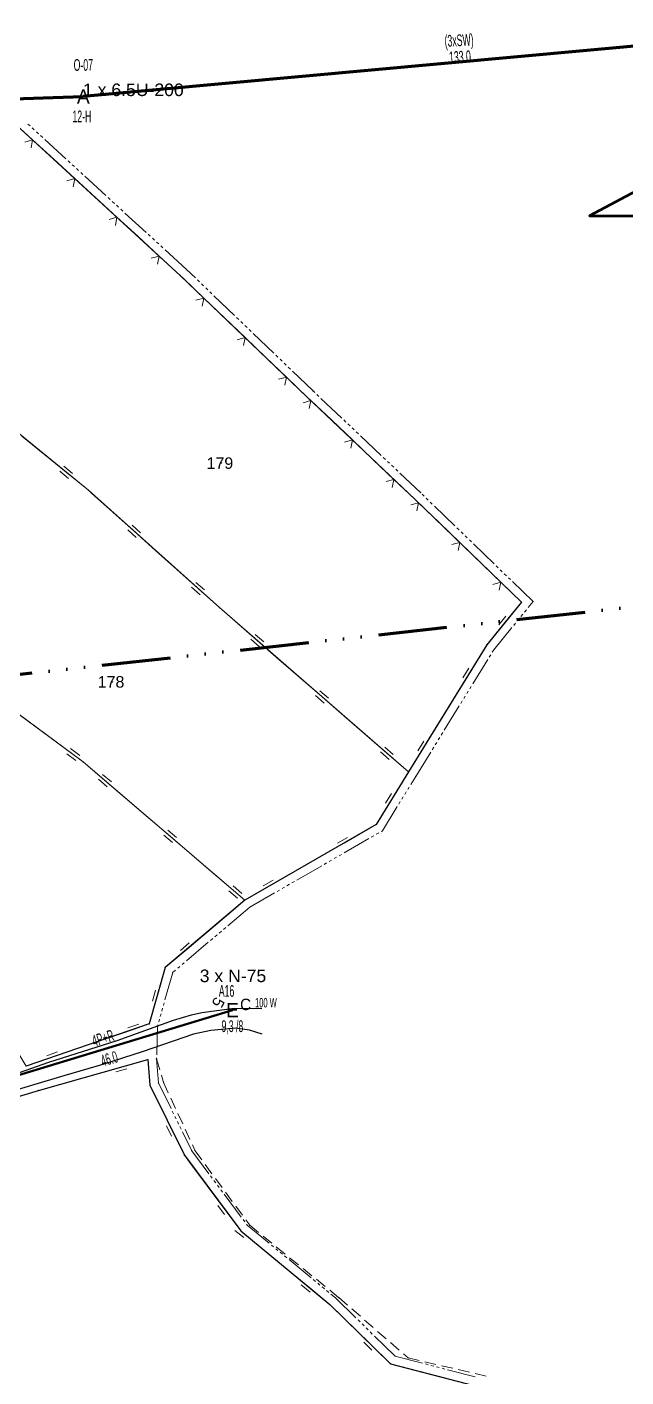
# Model space of a CAD drawing. Header units: millimetres. Extents: x 614452 to 616952, y 4151662 to 4153442.
# Drawn here: x 616042.2 to 616146.8, y 4152267.1 to 4152503.1 of the extents above; entities that cross this region are included whole.
import ezdxf
from ezdxf.enums import TextEntityAlignment as Align
from ezdxf.xclip import XClip

# ---------------------------------------------------------------- set-up
doc = ezdxf.new("R2010")
doc.units = ezdxf.units.MM
doc.header["$XCLIPFRAME"] = 2
doc.linetypes.add('ACAD_ISO14W100', pattern=[24, 12, -3, 0, -3, 0, -3, 0, -3])
for name, color, linetype, lineweight in [('01_UYGALAN_TARAMA', 26, 'Continuous', 20), ('02_ADA_ALN_YENI', 7, 'Continuous', 30), ('03_PARSEL_ALN_ESKI', 18, 'Continuous', 0), ('03_PARSEL_ALN_YENI', 171, 'Continuous', 0), ('03_PARSEL_NO_ESKI', 5, 'Continuous', 0), ('03_PARSEL_SNR_YENI', 5, 'Continuous', 0), ('06_DETAY_SNR_PAFTA', 26, 'Continuous', 0), ('07_SNRTIP_SABIT', 18, 'Continuous', 0), ('DIREK_AG_YENI', 108, 'Continuous', 25), ('DIREK_ENH_MEVCUT', 6, 'Continuous', 25), ('HAT_AG_HAVAI_YENI', 3, 'Continuous', 50), ('HAT_ENH_HAVAI_BYSK', 6, 'Continuous', 70), ('HAT_ENH_HAVAI_MEVCUT', 6, 'Continuous', 70), ('KULLANICI', 1, 'Continuous', 25), ('NOKTA_DETAY_YENI', 171, 'Continuous', 0), ('NOKTA_PARSEL_YENI', 30, 'Continuous', 0), ('TRAFO_BOLGE_TUM', 254, 'ACAD_ISO14W100', 70)]:
    doc.layers.add(name, color=color, linetype=linetype, lineweight=lineweight)
doc.layers.add('LAMBA_GUCU', color=4, linetype='Continuous')
doc.layers.add('Unknown_Point_Feature', color=7, linetype='Continuous')
doc.styles.add('Direk', font='B_CAD')
doc.styles.get("Standard").update_dxf_attribs({"font": 'Arial'})

# ---------------------------------------------------------------- blocks, each defined once
blk = doc.blocks.new('fggg')
at = {"layer": '01_UYGALAN_TARAMA', "color": 252}
for p, q in [((616042.73, 4152485.84, 0.95), (616042.36, 4152486.17, 0.95)), ((616043.47, 4152485.16, 0.95), (616043.1, 4152485.5, 0.95)), ((616044.21, 4152484.48, 0.95), (616043.84, 4152484.82, 0.95)), ((616044.94, 4152483.81, 0.95), (616044.57, 4152484.15, 0.95)), ((616049, 4152480.09, 0.95), (616045.31, 4152483.47, 0.95)), ((616049.73, 4152479.41, 0.95), (616049.36, 4152479.75, 0.95)), ((616050.47, 4152478.74, 0.95), (616050.1, 4152479.07, 0.95)), ((616051.21, 4152478.06, 0.95), (616050.84, 4152478.4, 0.95)), ((616051.94, 4152477.38, 0.95), (616051.57, 4152477.72, 0.95)), ((616055.99, 4152473.67, 0.95), (616052.31, 4152477.05, 0.95)), ((616056.73, 4152472.99, 0.95), (616056.36, 4152473.33, 0.95)), ((616057.47, 4152472.31, 0.95), (616057.1, 4152472.65, 0.95)), ((616058.2, 4152471.64, 0.95), (616057.84, 4152471.97, 0.95)), ((616058.94, 4152470.96, 0.95), (616058.57, 4152471.3, 0.95)), ((616062.99, 4152467.24, 0.95), (616059.31, 4152470.62, 0.95)), ((616063.73, 4152466.57, 0.95), (616063.36, 4152466.9, 0.95)), ((616064.47, 4152465.89, 0.95), (616064.1, 4152466.23, 0.95)), ((616065.2, 4152465.21, 0.95), (616064.83, 4152465.55, 0.95)), ((616065.94, 4152464.54, 0.95), (616065.57, 4152464.87, 0.95)), ((616069.99, 4152460.82, 0.95), (616066.31, 4152464.2, 0.95)), ((616071.61, 4152459.26, 0.95), (616069.99, 4152460.82, 0.95)), ((616072.33, 4152458.57, 0.95), (616071.97, 4152458.92, 0.95)), ((616073.05, 4152457.88, 0.95), (616072.69, 4152458.22, 0.95)), ((616073.77, 4152457.19, 0.95), (616073.41, 4152457.53, 0.95)), ((616074.5, 4152456.49, 0.95), (616074.13, 4152456.84, 0.95)), ((616078.46, 4152452.68, 0.95), (616074.86, 4152456.15, 0.95)), ((616079.18, 4152451.99, 0.95), (616078.82, 4152452.34, 0.95)), ((616079.91, 4152451.3, 0.95), (616079.54, 4152451.64, 0.95)), ((616080.63, 4152450.61, 0.95), (616080.27, 4152450.95, 0.95)), ((616081.35, 4152449.91, 0.95), (616080.99, 4152450.26, 0.95)), ((616085.32, 4152446.1, 0.95), (616081.71, 4152449.57, 0.95)), ((616086.04, 4152445.41, 0.95), (616085.68, 4152445.76, 0.95)), ((616086.76, 4152444.72, 0.95), (616086.4, 4152445.07, 0.95)), ((616087.48, 4152444.03, 0.95), (616087.12, 4152444.37, 0.95)), ((616088.2, 4152443.33, 0.95), (616087.84, 4152443.68, 0.95)), ((616092.17, 4152439.52, 0.95), (616088.56, 4152442.99, 0.95)), ((616092.46, 4152439.24, 0.95), (616092.17, 4152439.52, 0.95)), ((616093.19, 4152438.56, 0.95), (616092.83, 4152438.9, 0.95)), ((616097.18, 4152434.77, 0.95), (616093.55, 4152438.21, 0.95)), ((616097.91, 4152434.08, 0.95), (616097.54, 4152434.43, 0.95)), ((616098.63, 4152433.39, 0.95), (616098.27, 4152433.74, 0.95)), ((616099.36, 4152432.71, 0.95), (616098.99, 4152433.05, 0.95)), ((616100.08, 4152432.02, 0.95), (616099.72, 4152432.36, 0.95)), ((616104.07, 4152428.23, 0.95), (616100.45, 4152431.67, 0.95)), ((616104.8, 4152427.55, 0.95), (616104.44, 4152427.89, 0.95)), ((616105.53, 4152426.86, 0.95), (616105.16, 4152427.2, 0.95)), ((616106.25, 4152426.17, 0.95), (616105.89, 4152426.51, 0.95)), ((616106.98, 4152425.48, 0.95), (616106.61, 4152425.83, 0.95)), ((616110.97, 4152421.7, 0.95), (616107.34, 4152425.14, 0.95)), ((616111.56, 4152421.12, 0.95), (616111.21, 4152421.47, 0.95)), ((616112.28, 4152420.42, 0.95), (616111.92, 4152420.77, 0.95)), ((616113, 4152419.73, 0.95), (616112.64, 4152420.08, 0.95)), ((616116.95, 4152415.9, 0.95), (616113.36, 4152419.38, 0.95)), ((616117.67, 4152415.21, 0.95), (616117.31, 4152415.56, 0.95)), ((616118.39, 4152414.51, 0.95), (616118.03, 4152414.86, 0.95)), ((616119.11, 4152413.82, 0.95), (616118.75, 4152414.17, 0.95)), ((616119.83, 4152413.12, 0.95), (616119.47, 4152413.47, 0.95)), ((616123.78, 4152409.3, 0.95), (616120.19, 4152412.77, 0.95)), ((616124.5, 4152408.6, 0.95), (616124.14, 4152408.95, 0.95)), ((616125.22, 4152407.91, 0.95), (616124.86, 4152408.25, 0.95)), ((616125.94, 4152407.21, 0.95), (616125.58, 4152407.56, 0.95)), ((616126.65, 4152406.52, 0.95), (616126.3, 4152406.86, 0.95)), ((616130.61, 4152402.69, 0.95), (616127.01, 4152406.17, 0.95)), ((616129.74, 4152401.63, 0.95), (616130.61, 4152402.69, 0.95)), ((616127.85, 4152399.3, 0.95), (616128.16, 4152399.69, 0.95)), ((616128.48, 4152400.08, 0.95), (616128.79, 4152400.46, 0.95)), ((616129.11, 4152400.85, 0.95), (616129.43, 4152401.24, 0.95)), ((616123.75, 4152394.26, 0.95), (616126.9, 4152398.14, 0.95)), ((616127.22, 4152398.52, 0.95), (616127.53, 4152398.91, 0.95)), ((616120.07, 4152388.29, 0.95), (616122.69, 4152392.55, 0.95)), ((616122.95, 4152392.97, 0.95), (616123.22, 4152393.4, 0.95)), ((616123.48, 4152393.82, 0.95), (616123.74, 4152394.25, 0.95)), ((616119.55, 4152387.44, 0.95), (616119.81, 4152387.86, 0.95)), ((616117.98, 4152384.88, 0.95), (616118.24, 4152385.31, 0.95)), ((616118.5, 4152385.73, 0.95), (616118.76, 4152386.16, 0.95)), ((616119.02, 4152386.59, 0.95), (616119.29, 4152387.01, 0.95)), ((616115.09, 4152380.2, 0.95), (616117.71, 4152384.46, 0.95)), ((616113.52, 4152377.64, 0.95), (616113.78, 4152378.07, 0.95)), ((616114.05, 4152378.49, 0.95), (616114.31, 4152378.92, 0.95)), ((616114.57, 4152379.35, 0.95), (616114.83, 4152379.77, 0.95)), ((616110.11, 4152372.11, 0.95), (616112.74, 4152376.37, 0.95)), ((616113, 4152376.79, 0.95), (616113.26, 4152377.22, 0.95)), ((616109.24, 4152370.69, 0.95), (616110.11, 4152372.11, 0.95)), ((616107.67, 4152368.13, 0.95), (616107.93, 4152368.56, 0.95)), ((616108.19, 4152368.98, 0.95), (616108.46, 4152369.41, 0.95)), ((616108.72, 4152369.84, 0.95), (616108.98, 4152370.26, 0.95)), ((616104.27, 4152362.6, 0.95), (616106.88, 4152366.85, 0.95)), ((616107.15, 4152367.28, 0.95), (616107.41, 4152367.71, 0.95)), ((616102.34, 4152361.49, 0.95), (616102.77, 4152361.74, 0.95)), ((616103.21, 4152361.99, 0.95), (616103.64, 4152362.24, 0.95)), ((616104.07, 4152362.48, 0.95), (616104.27, 4152362.6, 0.95)), ((616097.58, 4152358.74, 0.95), (616101.91, 4152361.24, 0.95)), ((616094.11, 4152356.74, 0.95), (616094.54, 4152356.99, 0.95)), ((616094.98, 4152357.24, 0.95), (616095.41, 4152357.49, 0.95)), ((616095.84, 4152357.74, 0.95), (616096.28, 4152357.99, 0.95)), ((616096.71, 4152358.24, 0.95), (616097.14, 4152358.49, 0.95)), ((616089.35, 4152353.99, 0.95), (616093.68, 4152356.49, 0.95)), ((616085.88, 4152352, 0.95), (616086.31, 4152352.25, 0.95)), ((616086.75, 4152352.5, 0.95), (616087.18, 4152352.75, 0.95)), ((616087.61, 4152353, 0.95), (616088.05, 4152353.25, 0.95)), ((616088.48, 4152353.5, 0.95), (616088.91, 4152353.75, 0.95)), ((616081.12, 4152349.25, 0.95), (616085.45, 4152351.75, 0.95)), ((616081.12, 4152349.25, 0.95), (616077.3, 4152346.02, 0.95)), ((616076.16, 4152345.05, 0.95), (616075.78, 4152344.72, 0.95)), ((616076.92, 4152345.69, 0.95), (616076.54, 4152345.37, 0.95)), ((616073.87, 4152343.11, 0.95), (616070.06, 4152339.87, 0.95)), ((616074.63, 4152343.75, 0.95), (616074.25, 4152343.43, 0.95)), ((616075.39, 4152344.4, 0.95), (616075.01, 4152344.08, 0.95)), ((616067.65, 4152337.84, 0.95), (616066.29, 4152333.03, 0.95)), ((616068.15, 4152338.26, 0.95), (616067.77, 4152337.93, 0.95)), ((616068.91, 4152338.9, 0.95), (616068.53, 4152338.58, 0.95)), ((616069.67, 4152339.55, 0.95), (616069.29, 4152339.23, 0.95)), ((616065.89, 4152331.58, 0.95), (616065.75, 4152331.1, 0.95)), ((616066.16, 4152332.55, 0.95), (616066.02, 4152332.06, 0.95)), ((616065, 4152328.43, 0.95), (616064.85, 4152323.43, 0.95)), ((616065.07, 4152328.7, 0.95), (616065, 4152328.43, 0.95)), ((616065.34, 4152329.66, 0.95), (616065.21, 4152329.18, 0.95)), ((616065.61, 4152330.62, 0.95), (616065.48, 4152330.14, 0.95)), ((616064.81, 4152322.73, 0.95), (616065.16, 4152318.52, 0.95)), ((616064.83, 4152322.93, 0.95), (616064.82, 4152322.76, 0.95)), ((616065.16, 4152318.52, 0.95), (616067.36, 4152314.03, 0.95)), ((616067.58, 4152313.58, 0.95), (616067.8, 4152313.13, 0.95)), ((616068.02, 4152312.68, 0.95), (616068.24, 4152312.23, 0.95)), ((616068.46, 4152311.79, 0.95), (616068.68, 4152311.34, 0.95)), ((616068.9, 4152310.89, 0.95), (616069.12, 4152310.44, 0.95)), ((616069.35, 4152309.99, 0.95), (616070.98, 4152306.67, 0.95)), ((616070.98, 4152306.67, 0.95), (616073.96, 4152302.66, 0.95)), ((616074.26, 4152302.26, 0.95), (616074.56, 4152301.86, 0.95)), ((616074.86, 4152301.46, 0.95), (616075.16, 4152301.06, 0.95)), ((616075.45, 4152300.66, 0.95), (616075.75, 4152300.25, 0.95)), ((616076.05, 4152299.85, 0.95), (616076.35, 4152299.45, 0.95)), ((616076.65, 4152299.05, 0.95), (616079.63, 4152295.04, 0.95)), ((616079.93, 4152294.64, 0.95), (616080.23, 4152294.24, 0.95)), ((616080.53, 4152293.84, 0.95), (616080.64, 4152293.68, 0.95)), ((616080.64, 4152293.68, 0.95), (616084.5, 4152290.5, 0.95)), ((616084.89, 4152290.18, 0.95), (616085.27, 4152289.86, 0.95)), ((616085.66, 4152289.54, 0.95), (616086.04, 4152289.23, 0.95)), ((616086.43, 4152288.91, 0.95), (616086.81, 4152288.59, 0.95)), ((616087.2, 4152288.27, 0.95), (616087.58, 4152287.95, 0.95)), ((616087.97, 4152287.64, 0.95), (616091.83, 4152284.45, 0.95)), ((616092.21, 4152284.13, 0.95), (616092.6, 4152283.82, 0.95)), ((616092.98, 4152283.5, 0.95), (616093.37, 4152283.18, 0.95)), ((616093.75, 4152282.86, 0.95), (616094.14, 4152282.54, 0.95)), ((616094.52, 4152282.22, 0.95), (616094.91, 4152281.91, 0.95)), ((616095.3, 4152281.59, 0.95), (616096.09, 4152280.93, 0.95)), ((616096.09, 4152280.93, 0.95), (616099.66, 4152277.43, 0.95)), ((616100.02, 4152277.08, 0.95), (616100.38, 4152276.73, 0.95)), ((616100.73, 4152276.38, 0.95), (616101.09, 4152276.03, 0.95)), ((616101.45, 4152275.68, 0.95), (616101.81, 4152275.33, 0.95)), ((616102.16, 4152274.98, 0.95), (616102.52, 4152274.63, 0.95)), ((616102.88, 4152274.28, 0.95), (616106.45, 4152270.79, 0.95)), ((616106.47, 4152270.77, 0.95), (616111.31, 4152269.51, 0.95)), ((616111.79, 4152269.39, 0.95), (616112.28, 4152269.26, 0.95)), ((616112.76, 4152269.14, 0.95), (616113.24, 4152269.01, 0.95)), ((616113.73, 4152268.89, 0.95), (616114.21, 4152268.76, 0.95)), ((616114.7, 4152268.64, 0.95), (616115.18, 4152268.51, 0.95)), ((616115.66, 4152268.39, 0.95), (616120.51, 4152267.13, 0.95))]:
    blk.add_line(p, q, dxfattribs=at)
for p in [(616069.99, 4152460.82, 627.47), (616069.99, 4152460.82, 627.47), (616092.17, 4152439.52, 629.37), (616092.17, 4152439.52, 629.37), (616110.97, 4152421.7, 631.9), (616110.97, 4152421.7, 631.9), (616130.61, 4152402.69, 633.93), (616130.61, 4152402.69, 633.93), (616123.75, 4152394.26, 635.31), (616123.75, 4152394.26, 635.31), (616110.11, 4152372.11, 635.96), (616110.11, 4152372.11, 635.96), (616104.27, 4152362.6, 636.77), (616104.27, 4152362.6, 636.77), (616081.12, 4152349.25, 635.67), (616081.12, 4152349.25, 635.67), (616067.65, 4152337.84, 639.24), (616067.65, 4152337.84, 639.24), (616065, 4152328.43, 638.83), (616065, 4152328.43, 638.83), (616064.81, 4152322.73, 638.64), (616064.82, 4152322.76, 638.84), (616065.16, 4152318.52, 638.39), (616065.16, 4152318.52, 638.39), (616070.98, 4152306.67, 638.17), (616070.98, 4152306.67, 638.17), (616080.64, 4152293.68, 637.95), (616080.64, 4152293.68, 637.95), (616096.09, 4152280.93, 638.1), (616096.09, 4152280.93, 638.1), (616106.47, 4152270.77, 637.89), (616106.47, 4152270.77, 637.89)]:
    blk.add_point(p, dxfattribs=at)
at = {"layer": '02_ADA_ALN_YENI', "color": 252}
for points in [[(616039.04, 4152487.19, 0), (616068.96, 4152459.72, 0), (616091.13, 4152438.44, 0), (616109.93, 4152420.61, 0), (616128.57, 4152402.57, 0), (616122.52, 4152395.13, 0), (616108.84, 4152372.89, 0), (616103.19, 4152363.7, 0), (616080.25, 4152350.48, 0), (616066.33, 4152338.69, 0), (616063.55, 4152328.84, 0), (616042.03, 4152321.46, 0)], [(615964.12, 4152255.83, 0), (615977.51, 4152267.77, 0), (615986.67, 4152280.66, 0), (615996.93, 4152300.19, 0), (616022.06, 4152310.56, 0), (616044.2, 4152317.23, 0), (616063.31, 4152322.61, 0), (616063.68, 4152318.11, 0), (616069.69, 4152305.89, 0), (616079.55, 4152292.64, 0), (616095.09, 4152279.81, 0), (616105.7, 4152269.42, 0), (616120.28, 4152265.64, 0)]]:
    blk.add_polyline3d(points, dxfattribs=at)
at = {"layer": '03_PARSEL_ALN_ESKI', "color": 252}
for p in [(616076.18, 4152426.89), (616057.17, 4152388.65)]:
    blk.add_point(p, dxfattribs=at)
at = {"layer": '03_PARSEL_ALN_YENI', "color": 252}
for points in [[(616122.52, 4152395.13, 0), (616108.84, 4152372.89, 0), (616075.8, 4152401.62, 0), (616052.92, 4152422.14, 0), (616027.83, 4152442.63, 0), (616026.38, 4152468.86, 0), (616039.04, 4152487.19, 0), (616068.96, 4152459.72, 0), (616091.13, 4152438.44, 0), (616109.93, 4152420.61, 0), (616128.57, 4152402.57, 0), (616122.52, 4152395.13, 0)], [(616052.92, 4152422.14, 0), (616075.8, 4152401.62, 0), (616108.84, 4152372.89, 0), (616103.19, 4152363.7, 0), (616080.25, 4152350.48, 0), (616052, 4152374.65, 0), (616034.21, 4152387.82, 0), (616011.28, 4152405.05, 0), (616018.41, 4152417.55, 0), (616027.83, 4152442.63, 0), (616052.92, 4152422.14, 0)], [(616026.37, 4152347.59, 0), (616010.49, 4152362.84, 0), (615994.6, 4152377.78, 0), (616004.92, 4152391.44, 0), (616011.28, 4152405.05, 0), (616034.21, 4152387.82, 0), (616052, 4152374.65, 0), (616080.25, 4152350.48, 0), (616066.33, 4152338.69, 0), (616063.55, 4152328.84, 0), (616042.03, 4152321.46, 0), (616026.37, 4152347.59, 0)], [(616120.28, 4152265.64, 0), (616032.46, 4152199.85, 0), (616026.09, 4152201.33, 0), (616001.7, 4152209.71, 0), (615999.9, 4152213.3, 0), (615993.24, 4152222.09, 0), (615987.11, 4152229.42, 0), (615980.66, 4152237.7, 0), (615969.53, 4152249.57, 0), (615965.79, 4152253.71, 0), (615964.12, 4152255.83, 0), (615977.51, 4152267.77, 0), (615986.67, 4152280.66, 0), (615996.93, 4152300.19, 0), (616022.06, 4152310.56, 0), (616044.2, 4152317.23, 0), (616063.31, 4152322.61, 0), (616063.68, 4152318.11, 0), (616069.69, 4152305.89, 0), (616079.55, 4152292.64, 0), (616095.09, 4152279.81, 0), (616105.7, 4152269.42, 0), (616120.28, 4152265.64, 0)]]:
    blk.add_polyline3d(points, close=True, dxfattribs=at)
at = {"layer": '03_PARSEL_SNR_YENI', "color": 252}
for p, q in [((616043.18, 4152483.39, 0.95), (616039.5, 4152486.77, 0.95)), ((616041.8, 4152483, 0.95), (616043.18, 4152483.39, 0.95)), ((616043.18, 4152483.39, 0.95), (616042.91, 4152481.99, 0.95)), ((616046.86, 4152480.01, 0.95), (616043.18, 4152483.39, 0.95)), ((616050.55, 4152476.63, 0.95), (616046.86, 4152480.01, 0.95)), ((616049.17, 4152476.24, 0.95), (616050.55, 4152476.63, 0.95)), ((616050.55, 4152476.63, 0.95), (616050.28, 4152475.22, 0.95)), ((616054.23, 4152473.25, 0.95), (616050.55, 4152476.63, 0.95)), ((616057.91, 4152469.87, 0.95), (616054.23, 4152473.25, 0.95)), ((616056.54, 4152469.48, 0.95), (616057.91, 4152469.87, 0.95)), ((616057.91, 4152469.87, 0.95), (616057.64, 4152468.46, 0.95)), ((616061.6, 4152466.49, 0.95), (616057.91, 4152469.87, 0.95)), ((616065.28, 4152463.1, 0.95), (616061.6, 4152466.49, 0.95)), ((616063.9, 4152462.71, 0.95), (616065.28, 4152463.1, 0.95)), ((616065.28, 4152463.1, 0.95), (616065.01, 4152461.7, 0.95)), ((616068.96, 4152459.72, 0.95), (616065.28, 4152463.1, 0.95)), ((616069.49, 4152459.22, 0.95), (616068.96, 4152459.72, 0.95)), ((616073.1, 4152455.75, 0.95), (616069.49, 4152459.22, 0.95)), ((616071.71, 4152455.39, 0.95), (616073.1, 4152455.75, 0.95)), ((616073.1, 4152455.75, 0.95), (616072.8, 4152454.36, 0.95)), ((616076.71, 4152452.29, 0.95), (616073.1, 4152455.75, 0.95)), ((616080.31, 4152448.83, 0.95), (616076.71, 4152452.29, 0.95)), ((616078.93, 4152448.47, 0.95), (616080.31, 4152448.83, 0.95)), ((616080.31, 4152448.83, 0.95), (616080.01, 4152447.43, 0.95)), ((616083.92, 4152445.37, 0.95), (616080.31, 4152448.83, 0.95)), ((616087.53, 4152441.9, 0.95), (616083.92, 4152445.37, 0.95)), ((616086.14, 4152441.54, 0.95), (616087.53, 4152441.9, 0.95)), ((616087.53, 4152441.9, 0.95), (616087.22, 4152440.5, 0.95)), ((616091.13, 4152438.44, 0.95), (616087.53, 4152441.9, 0.95)), ((616090.41, 4152437.45, 0.95), (616091.79, 4152437.82, 0.95)), ((616091.79, 4152437.82, 0.95), (616091.13, 4152438.44, 0.95)), ((616091.79, 4152437.82, 0.95), (616091.49, 4152436.42, 0.95)), ((616095.42, 4152434.38, 0.95), (616091.79, 4152437.82, 0.95)), ((616099.05, 4152430.94, 0.95), (616095.42, 4152434.38, 0.95)), ((616049.04, 4152425.3, 0.95), (616041.3, 4152431.63, 0.95)), ((616097.66, 4152430.57, 0.95), (616099.05, 4152430.94, 0.95)), ((616099.05, 4152430.94, 0.95), (616098.75, 4152429.53, 0.95)), ((616102.67, 4152427.49, 0.95), (616099.05, 4152430.94, 0.95)), ((616106.3, 4152424.05, 0.95), (616102.67, 4152427.49, 0.95)), ((616049.46, 4152424.23, 0.95), (616047.91, 4152425.5, 0.95)), ((616050.17, 4152425.1, 0.95), (616048.63, 4152426.37, 0.95)), ((616052.92, 4152422.14, 0.95), (616049.04, 4152425.3, 0.95)), ((616104.92, 4152423.69, 0.95), (616106.3, 4152424.05, 0.95)), ((616106.3, 4152424.05, 0.95), (616106.01, 4152422.65, 0.95)), ((616109.93, 4152420.61, 0.95), (616106.3, 4152424.05, 0.95)), ((616053.46, 4152421.65, 0.95), (616052.92, 4152422.14, 0.95)), ((616060.91, 4152414.97, 0.95), (616053.46, 4152421.65, 0.95)), ((616110.61, 4152419.96, 0.95), (616109.93, 4152420.61, 0.95)), ((616109.22, 4152419.6, 0.95), (616110.61, 4152419.96, 0.95)), ((616110.61, 4152419.96, 0.95), (616110.3, 4152418.56, 0.95)), ((616114.2, 4152416.48, 0.95), (616110.61, 4152419.96, 0.95)), ((616062.03, 4152414.72, 0.95), (616060.54, 4152416.06, 0.95)), ((616117.8, 4152413, 0.95), (616114.2, 4152416.48, 0.95)), ((616061.28, 4152413.88, 0.95), (616059.79, 4152415.22, 0.95)), ((616064.63, 4152411.63, 0.95), (616060.91, 4152414.97, 0.95)), ((616072.07, 4152404.96, 0.95), (616064.63, 4152411.63, 0.95)), ((616116.41, 4152412.65, 0.95), (616117.8, 4152413, 0.95)), ((616117.8, 4152413, 0.95), (616117.49, 4152411.6, 0.95)), ((616121.39, 4152409.52, 0.95), (616117.8, 4152413, 0.95)), ((616124.98, 4152406.05, 0.95), (616121.39, 4152409.52, 0.95)), ((616072.44, 4152403.87, 0.95), (616070.95, 4152405.2, 0.95)), ((616073.19, 4152404.71, 0.95), (616071.7, 4152406.04, 0.95)), ((616075.8, 4152401.62, 0.95), (616072.07, 4152404.96, 0.95)), ((616123.6, 4152405.69, 0.95), (616124.98, 4152406.05, 0.95)), ((616124.98, 4152406.05, 0.95), (616124.67, 4152404.65, 0.95)), ((616128.57, 4152402.57, 0.95), (616124.98, 4152406.05, 0.95)), ((616082.42, 4152395.86, 0.95), (616075.8, 4152401.62, 0.95)), ((616125.68, 4152399.01, 0.95), (616128.57, 4152402.57, 0.95)), ((616124.61, 4152398.59, 0.95), (616125.87, 4152400.14, 0.95)), ((616083.55, 4152395.62, 0.95), (616082.04, 4152396.94, 0.95)), ((616122.52, 4152395.13, 0.95), (616125.68, 4152399.01, 0.95)), ((616082.81, 4152394.78, 0.95), (616081.3, 4152396.09, 0.95)), ((616086.2, 4152392.58, 0.95), (616082.42, 4152395.86, 0.95)), ((616119.32, 4152389.93, 0.95), (616122.52, 4152395.13, 0.95)), ((616093.74, 4152386.01, 0.95), (616086.2, 4152392.58, 0.95)), ((616116.7, 4152385.67, 0.95), (616119.32, 4152389.93, 0.95)), ((616118.32, 4152389.37, 0.95), (616119.36, 4152391.07, 0.95)), ((616094.13, 4152384.93, 0.95), (616092.62, 4152386.25, 0.95)), ((616094.87, 4152385.78, 0.95), (616093.36, 4152387.09, 0.95)), ((616097.52, 4152382.73, 0.95), (616093.74, 4152386.01, 0.95)), ((616111.46, 4152377.15, 0.95), (616116.7, 4152385.67, 0.95)), ((616038.23, 4152384.85, 0.95), (616046.26, 4152378.9, 0.95)), ((616105.06, 4152376.17, 0.95), (616097.52, 4152382.73, 0.95)), ((616046.26, 4152378.9, 0.95), (616050.28, 4152375.92, 0.95)), ((616110.45, 4152376.59, 0.95), (616111.5, 4152378.3, 0.95)), ((616049.14, 4152376.06, 0.95), (616050.75, 4152374.87, 0.95)), ((616049.81, 4152376.97, 0.95), (616051.42, 4152375.78, 0.95)), ((616050.28, 4152375.92, 0.95), (616052, 4152374.65, 0.95)), ((616105.45, 4152375.09, 0.95), (616103.94, 4152376.4, 0.95)), ((616106.19, 4152375.94, 0.95), (616104.68, 4152377.25, 0.95)), ((616108.84, 4152372.89, 0.95), (616105.06, 4152376.17, 0.95)), ((616108.84, 4152372.89, 0.95), (616111.46, 4152377.15, 0.95)), ((616052, 4152374.65, 0.95), (616055.8, 4152371.4, 0.95)), ((616054.68, 4152371.62, 0.95), (616056.19, 4152370.32, 0.95)), ((616055.41, 4152372.47, 0.95), (616056.93, 4152371.17, 0.95)), ((616055.8, 4152371.4, 0.95), (616063.4, 4152364.9, 0.95)), ((616105.81, 4152367.96, 0.95), (616108.84, 4152372.89, 0.95)), ((616104.8, 4152367.41, 0.95), (616105.85, 4152369.11, 0.95)), ((616103.19, 4152363.7, 0.95), (616105.81, 4152367.96, 0.95)), ((616063.4, 4152364.9, 0.95), (616067.2, 4152361.65, 0.95)), ((616097.58, 4152360.47, 0.95), (616103.19, 4152363.7, 0.95)), ((616066.07, 4152361.87, 0.95), (616067.59, 4152360.57, 0.95)), ((616066.8, 4152362.72, 0.95), (616068.32, 4152361.42, 0.95)), ((616067.2, 4152361.65, 0.95), (616074.8, 4152355.15, 0.95)), ((616096.43, 4152360.46, 0.95), (616098.16, 4152361.46, 0.95)), ((616093.24, 4152357.97, 0.95), (616097.58, 4152360.47, 0.95)), ((616084.58, 4152352.98, 0.95), (616093.24, 4152357.97, 0.95)), ((616074.8, 4152355.15, 0.95), (616078.6, 4152351.9, 0.95)), ((616077.47, 4152352.12, 0.95), (616078.99, 4152350.82, 0.95)), ((616078.2, 4152352.97, 0.95), (616079.72, 4152351.67, 0.95)), ((616078.6, 4152351.9, 0.95), (616080.25, 4152350.48, 0.95)), ((616080.25, 4152350.48, 0.95), (616084.58, 4152352.98, 0.95)), ((616083.43, 4152352.97, 0.95), (616085.17, 4152353.97, 0.95)), ((616077.78, 4152348.39, 0.95), (616080.25, 4152350.48, 0.95)), ((616070.15, 4152341.92, 0.95), (616077.78, 4152348.39, 0.95)), ((616069.02, 4152341.7, 0.95), (616070.55, 4152343, 0.95)), ((616066.33, 4152338.69, 0.95), (616070.15, 4152341.92, 0.95)), ((616064.91, 4152333.65, 0.95), (616066.33, 4152338.69, 0.95)), ((616063.55, 4152328.84, 0.95), (616064.91, 4152333.65, 0.95)), ((616064.1, 4152332.84, 0.95), (616064.64, 4152334.77, 0.95)), ((616059.82, 4152328.15, 0.95), (616061.71, 4152328.8, 0.95)), ((616060.95, 4152327.95, 0.95), (616063.55, 4152328.84, 0.95)), ((616046.76, 4152323.08, 0.95), (616056.22, 4152326.32, 0.95)), ((616056.22, 4152326.32, 0.95), (616060.95, 4152327.95, 0.95)), ((616045.63, 4152323.29, 0.95), (616047.52, 4152323.94, 0.95)), ((616042.03, 4152321.46, 0.95), (616046.76, 4152323.08, 0.95)), ((616058.5, 4152321.26, 0.95), (616048.88, 4152318.55, 0.95)), ((616063.31, 4152322.61, 0.95), (616058.5, 4152321.26, 0.95)), ((616063.68, 4152318.11, 0.95), (616063.31, 4152322.61, 0.95)), ((616059.62, 4152320.99, 0.95), (616057.69, 4152320.45, 0.95)), ((616044.2, 4152317.23, 0.95), (616039.41, 4152315.79, 0.95)), ((616048.88, 4152318.55, 0.95), (616044.2, 4152317.23, 0.95)), ((616067.49, 4152310.37, 0.95), (616063.68, 4152318.11, 0.95)), ((616067.42, 4152309.23, 0.95), (616066.54, 4152311.02, 0.95)), ((616069.69, 4152305.89, 0.95), (616067.49, 4152310.37, 0.95)), ((616070.59, 4152304.67, 0.95), (616069.69, 4152305.89, 0.95)), ((616076.56, 4152296.65, 0.95), (616070.59, 4152304.67, 0.95)), ((616076.71, 4152295.51, 0.95), (616075.52, 4152297.12, 0.95)), ((616079.55, 4152292.64, 0.95), (616076.56, 4152296.65, 0.95)), ((616080.08, 4152291.48, 0.95), (616078.53, 4152292.75, 0.95)), ((616079.66, 4152292.55, 0.95), (616079.55, 4152292.64, 0.95)), ((616083.52, 4152289.36, 0.95), (616079.66, 4152292.55, 0.95)), ((616091.23, 4152283, 0.95), (616083.52, 4152289.36, 0.95)), ((616091.64, 4152281.93, 0.95), (616090.1, 4152283.2, 0.95)), ((616095.09, 4152279.81, 0.95), (616091.23, 4152283, 0.95)), ((616102.13, 4152272.92, 0.95), (616095.09, 4152279.81, 0.95)), ((616102.45, 4152271.81, 0.95), (616101.02, 4152273.21, 0.95)), ((616105.7, 4152269.42, 0.95), (616102.13, 4152272.92, 0.95)), ((616105.76, 4152269.4, 0.95), (616105.7, 4152269.42, 0.95)), ((616115.44, 4152266.89, 0.95), (616105.76, 4152269.4, 0.95))]:
    blk.add_line(p, q, dxfattribs=at)
for p in [(616068.96, 4152459.72, 627.47), (616068.96, 4152459.72, 627.47), (616091.13, 4152438.44, 629.37), (616091.13, 4152438.44, 629.37), (616052.92, 4152422.14, 628.32), (616052.92, 4152422.14, 628.32), (616109.93, 4152420.61, 631.9), (616109.93, 4152420.61, 631.9), (616075.8, 4152401.62, 631.04), (616075.8, 4152401.62, 631.04), (616128.57, 4152402.57, 633.93), (616128.57, 4152402.57, 633.93), (616122.52, 4152395.13, 635.31), (616122.52, 4152395.13, 635.31), (616052, 4152374.65, 631.33), (616052, 4152374.65, 631.33), (616108.84, 4152372.89, 635.96), (616108.84, 4152372.89, 635.96), (616108.84, 4152372.89, 635.96), (616103.19, 4152363.7, 636.77), (616103.19, 4152363.7, 636.77), (616080.25, 4152350.48, 635.67), (616080.25, 4152350.48, 635.67), (616080.25, 4152350.48, 635.67), (616066.33, 4152338.69, 639.24), (616066.33, 4152338.69, 639.24), (616063.55, 4152328.84, 638.83), (616063.55, 4152328.84, 638.83), (616063.31, 4152322.61, 638.64), (616063.31, 4152322.61, 638.64), (616044.2, 4152317.23, 636.71), (616044.2, 4152317.23, 636.71), (616063.68, 4152318.11, 638.39), (616063.68, 4152318.11, 638.39), (616069.69, 4152305.89, 638.17), (616069.69, 4152305.89, 638.17), (616079.55, 4152292.64, 637.95), (616079.55, 4152292.64, 637.95), (616095.09, 4152279.81, 638.1), (616095.09, 4152279.81, 638.1), (616105.7, 4152269.42, 637.89), (616105.7, 4152269.42, 637.89)]:
    blk.add_point(p, dxfattribs=at)
at = {"layer": '06_DETAY_SNR_PAFTA', "color": 252}
for p, q in [((616064.82, 4152322.76, 0.95), (616065.39, 4152320.84, 0.95)), ((616065.67, 4152319.88, 0.95), (616066.04, 4152318.61, 0.95)), ((616066.04, 4152318.61, 0.95), (616066.88, 4152316.79, 0.95)), ((616067.3, 4152315.89, 0.95), (616068.14, 4152314.07, 0.95)), ((616068.56, 4152313.16, 0.95), (616069.4, 4152311.35, 0.95)), ((616069.82, 4152310.44, 0.95), (616070.66, 4152308.63, 0.95)), ((616071.08, 4152307.72, 0.95), (616071.56, 4152306.68, 0.95)), ((616071.56, 4152306.68, 0.95), (616072.74, 4152305.06, 0.95)), ((616073.33, 4152304.26, 0.95), (616074.51, 4152302.64, 0.95)), ((616075.11, 4152301.84, 0.95), (616076.29, 4152300.22, 0.95)), ((616076.88, 4152299.41, 0.95), (616078.06, 4152297.8, 0.95)), ((616078.65, 4152296.99, 0.95), (616079.83, 4152295.38, 0.95)), ((616080.42, 4152294.57, 0.95), (616081.1, 4152293.65, 0.95)), ((616081.1, 4152293.65, 0.95), (616082.65, 4152292.38, 0.95)), ((616083.43, 4152291.75, 0.95), (616084.98, 4152290.49, 0.95)), ((616085.75, 4152289.86, 0.95), (616087.31, 4152288.6, 0.95)), ((616088.08, 4152287.97, 0.95), (616089.63, 4152286.71, 0.95)), ((616090.41, 4152286.08, 0.95), (616091.96, 4152284.82, 0.95)), ((616092.74, 4152284.19, 0.95), (616094.29, 4152282.92, 0.95)), ((616095.07, 4152282.29, 0.95), (616096.62, 4152281.03, 0.95)), ((616096.66, 4152281, 0.95), (616098.17, 4152279.69, 0.95)), ((616098.92, 4152279.03, 0.95), (616100.43, 4152277.72, 0.95)), ((616101.18, 4152277.06, 0.95), (616102.69, 4152275.75, 0.95)), ((616103.45, 4152275.09, 0.95), (616104.96, 4152273.78, 0.95)), ((616105.71, 4152273.12, 0.95), (616107.22, 4152271.81, 0.95)), ((616107.98, 4152271.15, 0.95), (616108.78, 4152270.46, 0.95)), ((616108.78, 4152270.46, 0.95), (616110.72, 4152270, 0.95)), ((616111.7, 4152269.77, 0.95), (616113.64, 4152269.31, 0.95)), ((616114.62, 4152269.08, 0.95), (616116.56, 4152268.63, 0.95)), ((616117.54, 4152268.4, 0.95), (616119.49, 4152267.94, 0.95)), ((616120.46, 4152267.71, 0.95), (616122.41, 4152267.25, 0.95))]:
    blk.add_line(p, q, dxfattribs=at)
for p in [(616064.82, 4152322.76, 638.84), (616066.04, 4152318.61, 638.49), (616066.04, 4152318.61, 638.49), (616071.56, 4152306.68, 638.48), (616071.56, 4152306.68, 638.48), (616081.1, 4152293.65, 638.22), (616081.1, 4152293.65, 638.22), (616096.66, 4152281, 638.63), (616096.66, 4152281, 638.63), (616108.78, 4152270.46, 638.07), (616108.78, 4152270.46, 638.07)]:
    blk.add_point(p, dxfattribs=at)
at = {"layer": '07_SNRTIP_SABIT', "color": 252}
for points in [[(616128.57, 4152402.57, 633.93), (616109.93, 4152420.61, 631.9), (616091.13, 4152438.44, 629.37), (616068.96, 4152459.72, 627.47), (616039.04, 4152487.19, 626.14)], [(616027.83, 4152442.63, 626.68), (616052.92, 4152422.14, 628.32), (616075.8, 4152401.62, 631.04), (616108.84, 4152372.89, 635.96)], [(616011.28, 4152405.05, 627.47), (616034.21, 4152387.82, 628.47), (616052, 4152374.65, 631.33), (616080.25, 4152350.48, 635.67)], [(616108.84, 4152372.89, 635.96), (616122.52, 4152395.13, 635.31), (616128.57, 4152402.57, 633.93)], [(616080.25, 4152350.48, 635.67), (616103.19, 4152363.7, 636.77), (616108.84, 4152372.89, 635.96)], [(616080.25, 4152350.48, 635.67), (616066.33, 4152338.69, 639.24), (616063.55, 4152328.84, 638.83), (616042.03, 4152321.46, 636.91)], [(615996.93, 4152300.19, 634.94), (616022.06, 4152310.56, 635.85), (616044.2, 4152317.23, 636.71), (616063.31, 4152322.61, 638.64)], [(616063.31, 4152322.61, 638.64), (616063.68, 4152318.11, 638.39), (616069.69, 4152305.89, 638.17), (616079.55, 4152292.64, 637.95), (616095.09, 4152279.81, 638.1), (616105.7, 4152269.42, 637.89), (616120.28, 4152265.64, 637.89)]]:
    blk.add_polyline3d(points, dxfattribs=at)
at = {"layer": 'NOKTA_DETAY_YENI', "color": 252}
for p in [(616064.82, 4152322.76, 638.84), (616066.04, 4152318.61, 638.49), (616071.56, 4152306.68, 638.48), (616081.1, 4152293.65, 638.22), (616096.66, 4152281, 638.63), (616108.78, 4152270.46, 638.07)]:
    blk.add_point(p, dxfattribs=at)
at = {"layer": 'NOKTA_PARSEL_YENI', "color": 252}
for p in [(616068.96, 4152459.72, 627.47), (616091.13, 4152438.44, 629.37), (616052.92, 4152422.14, 628.32), (616109.93, 4152420.61, 631.9), (616075.8, 4152401.62, 631.04), (616128.57, 4152402.57, 633.93), (616122.52, 4152395.13, 635.31), (616052, 4152374.65, 631.33), (616108.84, 4152372.89, 635.96), (616103.19, 4152363.7, 636.77), (616080.25, 4152350.48, 635.67), (616066.33, 4152338.69, 639.24), (616063.55, 4152328.84, 638.83), (616063.31, 4152322.61, 638.64), (616044.2, 4152317.23, 636.71), (616063.68, 4152318.11, 638.39), (616069.69, 4152305.89, 638.17), (616079.55, 4152292.64, 637.95), (616095.09, 4152279.81, 638.1), (616105.7, 4152269.42, 637.89)]:
    blk.add_point(p, dxfattribs=at)
at = {"layer": '03_PARSEL_NO_ESKI', "color": 252}
for s, p in [('179', (616073.56, 4152425.89)), ('178', (616054.54, 4152387.65))]:
    blk.add_text(s, height=2, dxfattribs=at).set_placement(p)

msp = doc.modelspace()

# ---------------------------------------------------------------- linework, layer by layer
at = {"color": 1, "lineweight": 53}
msp.add_lwpolyline([(616174.95, 4152488.46), (616140.47, 4152470.12), (616295.86, 4152470.12)], dxfattribs=at)
at = {"layer": 'HAT_AG_HAVAI_YENI'}
msp.add_line((616033.95, 4152317.85), (616078.08, 4152331.26), dxfattribs=at)
at = {"layer": 'HAT_ENH_HAVAI_BYSK'}
msp.add_line((615923.22, 4152486.69), (616052.03, 4152491.01), dxfattribs=at)
at = {"layer": 'HAT_ENH_HAVAI_MEVCUT'}
msp.add_line((616184.85, 4152503.14), (616052.03, 4152491.01), dxfattribs=at)
at = {"layer": 'KULLANICI', "color": 5, "flags": 128}
for points in [[(616036.87, 4152318.93), (616046.03, 4152322.13), (616057.93, 4152325.93), (616067.78, 4152329.48), (616070.95, 4152330.44), (616072.74, 4152330.86), (616078.46, 4152331.61), (616083.22, 4152331.51)], [(616083.29, 4152327.06), (616081.08, 4152327.78), (616078.6, 4152328.1), (616074.29, 4152327.68), (616071.29, 4152327.06), (616062.33, 4152323.99), (616055.64, 4152321.79), (616048.65, 4152319.79), (616037.89, 4152316.55)]]:
    msp.add_lwpolyline(points, dxfattribs=at)
at = {"layer": 'TRAFO_BOLGE_TUM', "flags": 128}
msp.add_lwpolyline([(616051.11, 4152028.74), (616051.1, 4152028.73), (616017.64, 4152078.78), (616017.43, 4152079.12), (616017.21, 4152079.6), (616017.19, 4152079.59), (615938.92, 4152247.83), (615938.72, 4152248.31), (615938.45, 4152249.32), (615938.44, 4152249.5), (615938.42, 4152249.5), (615920.91, 4152370.5), (615920.85, 4152371.36), (615920.94, 4152372.4), (615921.21, 4152373.41), (615921.65, 4152374.36), (615922.25, 4152375.21), (615922.99, 4152375.95), (615923.85, 4152376.55), (615924.79, 4152377), (615925.8, 4152377.27), (615926.19, 4152377.3), (615926.19, 4152377.32), (616596.62, 4152451.18), (616597.28, 4152451.22), (616598.32, 4152451.12), (616599.33, 4152450.85), (616600.28, 4152450.41), (616601.14, 4152449.81), (616601.88, 4152449.07), (616602.48, 4152448.22), (616602.92, 4152447.27), (616603.19, 4152446.26), (616603.28, 4152445.22), (616603.19, 4152444.17), (616602.92, 4152443.16), (616602.48, 4152442.22), (616602.23, 4152441.87), (616602.25, 4152441.85), (616559.03, 4152377.95), (616558.66, 4152377.46), (616558.38, 4152377.19), (616558.4, 4152377.17), (616272.35, 4152077.4), (616271.87, 4152076.95), (616271.01, 4152076.35), (616270.07, 4152075.91), (616270, 4152075.89), (616270, 4152075.88), (616074.15, 4152007.04), (616073.2, 4152006.79), (616072.16, 4152006.7), (616071.12, 4152006.79), (616070.11, 4152007.06), (616069.16, 4152007.51), (616068.3, 4152008.11), (616067.56, 4152008.85), (616067.54, 4152008.87), (616067.54, 4152008.87), (616051.47, 4152028.23), (616051.11, 4152028.74), (616051.11, 4152028.74)], dxfattribs=at)

# ---------------------------------------------------------------- block references
ref = msp.add_blockref('fggg', (0, 0))
XClip(ref).set_block_clipping_path([(615240.7433106549, 4153442.5), (615240.7433106545, 4152542.5), (614452.5, 4152542.5), (614452.5, 4151662.5), (616764.340303037, 4151662.5), (616764.340303037, 4152542.5), (616327.5, 4152542.5), (616327.5, 4153442.5)])

# ---------------------------------------------------------------- texts
at = {"layer": 'DIREK_AG_YENI', "width": 0.53}
for s, p in [('A16', (616077.06, 4152334.61)), ('9,3 /8', (616078.08, 4152328.45))]:
    msp.add_text(s, height=2.05, dxfattribs=at).set_placement(p, align=Align.MIDDLE_CENTER)
at = {"layer": 'DIREK_AG_YENI', "color": 32, "style": 'Direk'}
msp.add_text('5', height=2, rotation=241.9033, dxfattribs=at).set_placement((616075.61, 4152332.58), align=Align.MIDDLE_CENTER)
at = {"layer": 'DIREK_AG_YENI', "color": 4, "style": 'Direk'}
msp.add_text('C', height=2, dxfattribs=at).set_placement((616080.38, 4152332.25), align=Align.MIDDLE_CENTER)
at = {"layer": 'DIREK_AG_YENI', "style": 'Direk'}
msp.add_text('E', height=2.5, dxfattribs=at).set_placement((616078.08, 4152331.26), align=Align.MIDDLE_CENTER)
at = {"layer": 'DIREK_ENH_MEVCUT', "linetype": 'ByBlock', "width": 0.53}
for s, p in [('O-07', (616052.03, 4152496.51)), ('12-H', (616051.78, 4152487.51))]:
    msp.add_text(s, height=2.05, dxfattribs=at).set_placement(p, align=Align.MIDDLE_CENTER)
at = {"layer": 'DIREK_ENH_MEVCUT', "linetype": 'ByBlock', "style": 'Direk'}
msp.add_text('A', height=2.5, dxfattribs=at).set_placement((616052.03, 4152491.01), align=Align.MIDDLE_CENTER)
at = {"layer": 'HAT_AG_HAVAI_YENI', "lineweight": 30, "width": 0.53}
msp.add_text('4P+R', height=2.05, rotation=16.9035, dxfattribs=at).set_placement((616055.77, 4152325.37, 308039.04), align=Align.CENTER)
msp.add_text('46.0', height=2.05, rotation=16.9035, dxfattribs=at).set_placement((616056.26, 4152323.74, 308039.04), align=Align.TOP_CENTER)
at = {"layer": 'HAT_ENH_HAVAI_MEVCUT', "lineweight": 30, "width": 0.53}
msp.add_text('(3xSW)', height=2.05, rotation=363.2118, dxfattribs=at).set_placement((616117.73, 4152499.8, 308025.33), align=Align.CENTER)
msp.add_text('133.0', height=2.05, rotation=363.2118, dxfattribs=at).set_placement((616117.78, 4152498.95, 308025.33), align=Align.TOP_CENTER)
at = {"layer": 'LAMBA_GUCU', "width": 0.55}
msp.add_text('100 W', height=1.65, dxfattribs=at).set_placement((616083.93, 4152332.56), align=Align.MIDDLE_CENTER)
at = {"layer": 'Unknown_Point_Feature', "color": 0}
for s, p in [('1 x 6.5U-200', (616051.98, 4152491.06)), ('3 x N-75', (616072.37, 4152336.15))]:
    msp.add_text(s, height=2.2, dxfattribs=at).set_placement(p)

doc.saveas('drawing.dxf')
